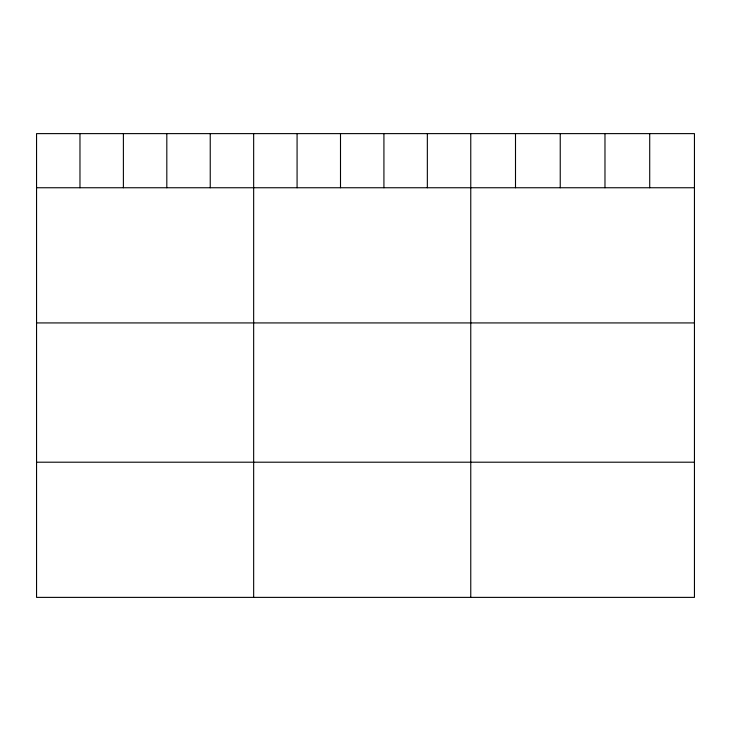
<?xml version="1.0" encoding="UTF-8"?>
<svg xmlns="http://www.w3.org/2000/svg" width="731" height="731" viewBox="0 0 731 731"><rect width="100%" height="100%" fill="white"/><g stroke="black" fill="none" stroke-linecap="round" stroke-linejoin="round"><path stroke-width="1.1" d="M694.45 187.748L694.45 597.382L36.55 597.382L36.55 133.618L694.45 133.618L694.45 187.748L36.55 187.748M36.55 322.928L694.45 322.928M36.55 462.202L694.45 462.202M649.713 133.618L649.713 187.748M604.976 133.618L604.976 187.748M560.238 133.618L560.238 187.748M515.501 133.618L515.501 187.748M470.764 133.618L470.764 597.382M427.343 133.618L427.343 187.748M383.921 133.618L383.921 187.748M340.5 133.618L340.5 187.748M297.078 133.618L297.078 187.748M253.657 133.618L253.657 597.382M210.236 133.618L210.236 187.748M166.814 133.618L166.814 187.748M123.393 133.618L123.393 187.748M79.971 133.618L79.971 187.748"/></g></svg>
